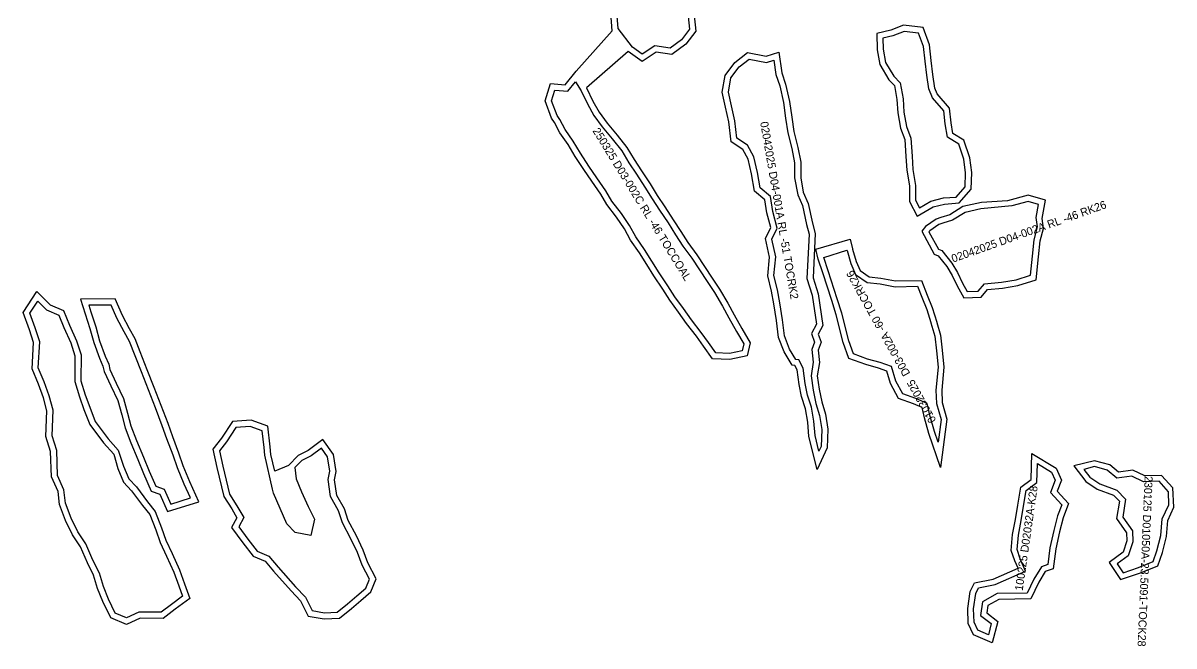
# Model space of a CAD drawing. Extents: x 550067 to 555612, y 63485 to 80416.
# Drawn here: x 551615 to 552370, y 78207 to 78616 of the extents above; entities that cross this region are included whole.
import ezdxf

# ---------------------------------------------------------------- set-up
doc = ezdxf.new("R2010")
doc.units = 0

msp = doc.modelspace()

# ---------------------------------------------------------------- linework, layer by layer
at = {"layer": 'GEOMETRY_LAYER_1', "color": 20}
for points in [[(551984.732, 78573.107, -34.095), (551988.965, 78564.411, -37.163), (551993.031, 78557.085, -37.253), (551998.229, 78549.975, -37.573), (552004.798, 78542.078, -38.058), (552011.134, 78533.93, -38.517), (552015.984, 78526.017, -38.969), (552020.845, 78518.517, -39.624), (552026.492, 78510.079, -40.419), (552031.204, 78502.377, -40.929), (552036.039, 78495.074, -41.336), (552041.683, 78486.506, -41.788), (552046.584, 78478.701, -41.636), (552051.327, 78471.451, -41.379), (552057.117, 78463.45, -41.643), (552062.123, 78455.769, -41.287), (552067.245, 78448.184, -41.451), (552072.054, 78440.833, -41.577), (552077.445, 78431.771, -42.074), (552081.565, 78424.15, -41.997), (552086.724, 78415.181, -42.313), (552092.224, 78405.614, -43.152), (552090.083, 78397.179, -42.71), (552078.844, 78394.689, -42.067), (552067.328, 78395.262, -41.472), (552061.581, 78403.586, -41.521), (552056.815, 78410.154, -42.03), (552050.409, 78418.372, -41.978), (552045.199, 78425.882, -41.479), (552039.453, 78433.719, -41.649), (552034.815, 78440.84, -41.633), (552028.999, 78449.58, -41.835), (552024.294, 78457.115, -41.719), (552019.458, 78464.715, -41.399), (552013.609, 78473.17, -41.435), (552009.618, 78480.573, -39.18), (552004.457, 78488.215, -38.824), (551998.161, 78496.555, -40.187), (551994.048, 78503.375, -39.696), (551988.297, 78511.757, -39.095), (551982.983, 78519.48, -38.54), (551977.401, 78528.058, -38.502), (551972.72, 78535.845, -37.927), (551967.308, 78543.549, -37.488), (551963.749, 78550.28, -37.347), (551961.893, 78553.12, -37.244), (551957.578, 78564.529, -36.615), (551961.223, 78575.865, -36.685), (551970.691, 78575.076, -36.669), (551977.876, 78584.001, -33.177), (552001.595, 78610.446, -39.99), (552000.637, 78622.211, -40.518)], [(552055.342, 78620.563, -41.606), (552056.501, 78610.322, -42.037), (552049.826, 78601.684, -41.92), (552040.645, 78594.875, -41.839), (552030.528, 78596.401, -41.695), (552021.251, 78590.458, -40.848), (552012.136, 78596.866, -40.113), (551984.732, 78573.107, -34.095)], [(552051.384, 78619.972, -41.606), (552052.344, 78611.484, -42.037), (552046.999, 78604.568, -41.92), (552039.598, 78599.078, -41.839), (552029.637, 78600.581, -41.695), (552021.355, 78595.275, -40.848), (552014.928, 78599.793, -40.113), (552005.485, 78611.958, -39.99), (552004.61, 78622.712, -40.518)], [(552038.296, 78484.378, -41.788), (552043.217, 78476.542, -41.636), (552048.032, 78469.182, -41.379), (552053.819, 78461.184, -41.643), (552058.79, 78453.558, -41.287), (552063.914, 78445.969, -41.451), (552068.66, 78438.714, -41.577), (552073.966, 78429.797, -42.074), (552078.072, 78422.202, -41.997), (552083.257, 78413.188, -42.313), (552087.948, 78405.027, -43.152), (552086.812, 78400.551, -42.71), (552078.505, 78398.711, -42.067), (552069.498, 78399.159, -41.472), (552064.846, 78405.897, -41.521), (552060.012, 78412.559, -42.03), (552053.632, 78420.743, -41.978), (552048.456, 78428.205, -41.479), (552042.744, 78435.995, -41.649), (552038.156, 78443.039, -41.633), (552032.362, 78451.748, -41.835), (552027.678, 78459.248, -41.719), (552022.792, 78466.926, -41.399), (552017.025, 78475.263, -41.435), (552013.045, 78482.647, -39.18), (552007.713, 78490.541, -38.824), (552001.479, 78498.799, -40.187), (551997.413, 78505.541, -39.696), (551991.594, 78514.022, -39.095), (551986.308, 78521.705, -38.54), (551980.793, 78530.18, -38.502), (551976.075, 78538.029, -37.927), (551970.726, 78545.641, -37.488), (551967.199, 78552.314, -37.347), (551965.48, 78554.943, -37.244), (551961.814, 78564.635, -36.615), (551964.058, 78571.615, -36.685), (551972.475, 78570.913, -36.669), (551977.477, 78577.126, -33.177), (551981.231, 78571.161, -34.095), (551985.416, 78562.564, -37.163), (551989.655, 78554.924, -37.253), (551995.074, 78547.514, -37.573), (552001.681, 78539.571, -38.058), (552007.84, 78531.651, -38.517), (552012.6, 78523.883, -38.969), (552017.505, 78516.317, -39.624), (552023.123, 78507.922, -40.419), (552027.829, 78500.228, -40.929), (552032.704, 78492.866, -41.336), (552038.296, 78484.378, -41.788)]]:
    msp.add_polyline3d(points, dxfattribs=at)
at = {"layer": 'GEOMETRY_LAYER_1', "color": 3}
for points in [[(552213.241, 78572.862, -43.603), (552212.02, 78581.828, -44.632), (552210.842, 78591.07, -45.38), (552209.796, 78601.206, -46.131), (552205.498, 78612.581, -46.431), (552192.659, 78614.182, -46.795), (552184.417, 78611.032, -46.91), (552175.156, 78608.677, -47.34), (552175.458, 78598.127, -46.952), (552177.067, 78588.35, -46.312), (552183.159, 78578.344, -45.124), (552186.83, 78574.562, -44.711), (552188.416, 78565.467, -44.223), (552188.889, 78556.614, -44.456), (552190.755, 78546.628, -44.543), (552193.583, 78539.094, -44.716), (552194.328, 78528.02, -44.185), (552194.849, 78518.983, -43.433), (552196.642, 78508.722, -42.886), (552196.614, 78498.422, -43), (552201.658, 78488.883, -43.095), (552212.187, 78494.918, -42.54), (552219.539, 78496.815, -42.01), (552229.135, 78497.521, -41.952), (552237.127, 78506.578, -42.091), (552237.448, 78517.558, -41.964), (552236.275, 78527.221, -42.131), (552232.322, 78538.703, -42.192), (552225.152, 78543.048, -42.586), (552224.063, 78550.053, -42.531), (552222.9, 78559.678, -42.437), (552214.751, 78569.04, -43.119), (552213.241, 78572.862, -43.603)], [(552209.278, 78572.322, -43.603), (552208.054, 78581.305, -44.632), (552206.868, 78590.612, -45.38), (552205.871, 78600.278, -46.131), (552202.609, 78608.91, -46.431), (552193.155, 78610.09, -46.795), (552185.628, 78607.213, -46.91), (552179.246, 78605.59, -47.34), (552179.449, 78598.51, -46.952), (552180.888, 78589.767, -46.312), (552186.342, 78580.808, -45.124), (552190.559, 78576.464, -44.711), (552192.398, 78565.919, -44.223), (552192.869, 78557.09, -44.456), (552194.623, 78547.706, -44.543), (552197.535, 78539.95, -44.716), (552198.32, 78528.27, -44.185), (552198.829, 78519.444, -43.433), (552200.643, 78509.064, -42.886), (552200.617, 78499.409, -43), (552203.26, 78494.411, -43.095), (552210.666, 78498.656, -42.54), (552218.887, 78500.778, -42.01), (552227.215, 78501.391, -41.952), (552233.171, 78508.14, -42.091), (552233.441, 78517.375, -41.964), (552232.355, 78526.319, -42.131), (552229.011, 78536.032, -42.192), (552221.486, 78540.592, -42.586), (552220.1, 78549.506, -42.531), (552219.076, 78557.979, -42.437), (552211.734, 78566.414, -43.119), (552209.278, 78572.322, -43.603)], [(552126.969, 78504.495, -50.539), (552130.271, 78497.099, -51.1), (552133.032, 78484.234, -50.687), (552134.771, 78477.535, -51.054), (552133.42, 78448.448, -47.868), (552136.793, 78437.844, -47.47), (552139.68, 78417.131, -45.643), (552136.689, 78411.46, -45.716), (552138.647, 78406.138, -45.16), (552136.72, 78400.895, -44.549), (552137.56, 78392.865, -43.26), (552136.081, 78383.949, -41.493), (552137.474, 78375.276, -40.102), (552139.108, 78366.903, -39.577), (552141.525, 78358.824, -39.46), (552143.111, 78349.03, -39.541), (552142.635, 78336.68, -39.224), (552136.122, 78322.454, -39.25), (552130.699, 78344.216, -39.692), (552129.844, 78353.675, -39.519), (552128.383, 78362.413, -39.519), (552125.798, 78370.369, -39.906), (552124.221, 78378.411, -40.6), (552122.954, 78387.887, -42.277), (552121.476, 78390.898, -43.615), (552119.559, 78391.124, -44.152), (552114.37, 78399.687, -45.168), (552110.63, 78409.288, -45.807), (552109.408, 78420.307, -46.438), (552107.718, 78431.291, -47.191), (552106.056, 78439.607, -47.552), (552103.648, 78449.653, -47.646), (552104.867, 78461.826, -48.05), (552102.177, 78474.223, -49.316), (552105.613, 78481.317, -50.502), (552103.098, 78491.084, -50.505), (552101.658, 78499.615, -50.171), (552095.035, 78505.325, -50.007), (552093.055, 78516.607, -50.082), (552090.807, 78526.269, -50.162), (552087.244, 78532.704, -50.107), (552079.566, 78537.734, -50.094), (552078.152, 78550.767, -49.691), (552075.917, 78560.378, -49.445), (552073.791, 78570.127, -48.828), (552075.619, 78581.199, -47.753), (552082.117, 78589.811, -46.774), (552090.459, 78596.215, -46.301), (552102.653, 78593.88, -47.007), (552110.845, 78596.4, -46.864), (552112.897, 78582.866, -47.493), (552115.384, 78575.479, -47.971), (552117.895, 78564.16, -48.219), (552119.345, 78553.804, -48.761), (552120.764, 78544.398, -49.117), (552123.291, 78534.022, -49.846), (552125.255, 78524.218, -50.433), (552125.291, 78513.947, -50.171), (552126.969, 78504.495, -50.539)], [(552123.317, 78502.864, -50.539), (552126.448, 78495.851, -51.1), (552129.138, 78483.312, -50.687), (552130.747, 78477.115, -51.054), (552129.391, 78447.918, -47.868), (552132.878, 78436.956, -47.47), (552135.54, 78417.856, -45.643), (552132.32, 78411.75, -45.716), (552134.385, 78406.137, -45.16), (552132.645, 78401.403, -44.549), (552133.525, 78392.986, -43.26), (552132.028, 78383.96, -41.493), (552133.535, 78374.575, -40.102), (552135.219, 78365.944, -39.577), (552137.618, 78357.927, -39.46), (552139.098, 78348.785, -39.541), (552138.668, 78337.626, -39.224), (552137.241, 78334.508, -39.25), (552134.655, 78344.884, -39.692), (552133.814, 78354.185, -39.519), (552132.279, 78363.366, -39.519), (552129.676, 78371.376, -39.906), (552128.17, 78379.061, -40.6), (552126.833, 78389.064, -42.277), (552124.107, 78394.616, -43.615), (552121.967, 78394.868, -44.152), (552117.971, 78401.463, -45.168), (552114.548, 78410.251, -45.807), (552113.374, 78420.833, -46.438), (552111.657, 78431.987, -47.191), (552109.963, 78440.466, -47.552), (552107.695, 78449.927, -47.646), (552108.91, 78462.056, -48.05), (552106.378, 78473.722, -49.316), (552109.852, 78480.893, -50.502), (552107.014, 78491.917, -50.505), (552105.362, 78501.702, -50.171), (552098.728, 78507.422, -50.007), (552096.975, 78517.406, -50.082), (552094.576, 78527.718, -50.162), (552090.264, 78535.508, -50.107), (552083.338, 78540.045, -50.094), (552082.102, 78551.438, -49.691), (552079.819, 78561.258, -49.445), (552077.862, 78570.231, -48.828), (552079.405, 78579.575, -47.753), (552084.983, 78586.968, -46.774), (552091.47, 78591.948, -46.301), (552102.878, 78589.763, -47.007), (552107.586, 78591.213, -46.864), (552108.995, 78581.921, -47.493), (552111.525, 78574.405, -47.971), (552113.956, 78563.449, -48.219), (552115.386, 78553.228, -48.761), (552116.835, 78543.625, -49.117), (552119.386, 78533.155, -49.846), (552121.257, 78523.815, -50.433), (552121.291, 78513.932, -50.171), (552123.317, 78502.864, -50.539)], [(551692.013, 78399.88, 35.022), (551688.614, 78408.255, 37.742), (551685.08, 78414.832, 37.84), (551680.344, 78423.671, 38.56), (551675.51, 78434.509, 39.385), (551652.791, 78434.376, 39.94), (551655.876, 78424.747, 39.498), (551658.961, 78415.119, 39.057), (551661.486, 78405.863, 37.975), (551665.377, 78395.566, 36.483), (551667.53, 78390.463, 36.007), (551668.281, 78386.986, 35.544), (551672.636, 78377.534, 34.704), (551677.323, 78367.791, 33.804), (551679.853, 78358.5, 32.818), (551682.144, 78349.884, 31.104), (551685.921, 78340.097, 31.209), (551690.366, 78329.032, 31.028), (551694.241, 78319.872, 30.672), (551699.263, 78308.41, 30.593), (551704.813, 78306.466, 30.157), (551709.811, 78295.001, 30.21), (551730.352, 78301.371, 29.085), (551724.562, 78314.507, 29.383), (551720.213, 78325.025, 29.754), (551717.426, 78333.368, 30.07), (551713.302, 78344.065, 30.976), (551710.244, 78352.705, 31.218), (551705.687, 78364.499, 32.169), (551701.129, 78376.292, 33.12), (551696.571, 78388.086, 34.071), (551692.013, 78399.88, 35.022)], [(551684.989, 78406.55, 37.742), (551681.556, 78412.941, 37.84), (551676.75, 78421.909, 38.56), (551672.921, 78430.495, 39.385), (551658.263, 78430.408, 39.94), (551659.686, 78425.967, 39.498), (551662.797, 78416.257, 39.057), (551665.295, 78407.099, 37.975), (551669.092, 78397.05, 36.483), (551671.36, 78391.674, 36.007), (551672.098, 78388.26, 35.544), (551676.255, 78379.238, 34.704), (551681.087, 78369.195, 33.804), (551683.715, 78359.54, 32.818), (551685.954, 78351.122, 31.104), (551689.643, 78341.563, 31.209), (551694.064, 78330.557, 31.028), (551697.914, 78321.453, 30.672), (551702.229, 78311.609, 30.593), (551707.783, 78309.663, 30.157), (551712.046, 78299.883, 30.21), (551724.882, 78303.863, 29.085), (551720.883, 78312.936, 29.383), (551716.463, 78323.626, 29.754), (551713.661, 78332.014, 30.07), (551709.55, 78342.677, 30.976), (551706.493, 78351.317, 31.218), (551701.955, 78363.056, 32.169), (551697.398, 78374.85, 33.12), (551692.84, 78386.644, 34.071), (551684.989, 78406.55, 37.742)], [(551780.215, 78321.469, 22.732), (551778.979, 78326.98, 22.945), (551777.744, 78332.491, 23.157), (551777.329, 78337.436, 23.142), (551775.723, 78350.967, 21.842), (551764.743, 78354.874, 21.514), (551752.457, 78354.021, 22.073), (551745.351, 78343.097, 23.23), (551739.63, 78335.845, 23.96), (551742.276, 78323.907, 24.779), (551746.804, 78304.746, 24.997), (551752.038, 78296.671, 24.006), (551755.328, 78290.91, 22.982), (551751.859, 78284.541, 22.852), (551759.388, 78274.516, 21.242), (551766.167, 78265.715, 20.119), (551773.969, 78262.432, 19.036), (551779.36, 78255.826, 17.874), (551790.937, 78242.873, 15.801), (551797.135, 78236.368, 15.707), (551802.097, 78226.302, 15.529), (551812.605, 78224.539, 15.631), (551822.697, 78224.94, 15.331), (551830.556, 78231.32, 15.078), (551836.614, 78236.567, 14.49), (551843.371, 78242.332, 14.383), (551846.801, 78250.895, 14.804), (551841.209, 78261.302, 15.149), (551838.169, 78269.634, 14.807), (551833.845, 78278.921, 14.651), (551828.418, 78289.034, 14.546), (551825.9, 78296.72, 14.114), (551820.871, 78305.485, 14.075), (551819.443, 78315.781, 13.351), (551820.509, 78321.294, 12.981), (551818.753, 78332.471, 12.722), (551811.739, 78342.143, 12.923), (551802.118, 78334.942, 13.632), (551795.56, 78331.843, 14.613), (551789.227, 78325.143, 15.186), (551780.215, 78321.469, 22.732)], [(551816.909, 78304.935, 14.075), (551815.389, 78315.889, 13.351), (551816.449, 78321.366, 12.981), (551814.951, 78330.901, 12.722), (551810.885, 78336.508, 12.923), (551804.192, 78331.498, 13.632), (551797.949, 78328.549, 14.613), (551793.434, 78323.77, 15.186), (551794.376, 78316.352, 14.611), (551797.696, 78307.793, 14.445), (551802.079, 78298.358, 14.675), (551806.301, 78290.058, 14.981), (551803.943, 78279.156, 16.586), (551793.701, 78281.218, 19.046), (551788.112, 78286.925, 19.877), (551779.396, 78306.952, 22.084), (551778.788, 78309.554, 22.307), (551773.781, 78331.883, 23.157), (551773.349, 78337.033, 23.142), (551772.044, 78348.03, 21.842), (551764.188, 78350.826, 21.514), (551754.723, 78350.169, 22.073), (551748.605, 78340.762, 23.23), (551743.946, 78334.858, 23.96), (551746.175, 78324.8, 24.779), (551750.537, 78306.34, 24.997), (551755.455, 78298.752, 24.006), (551759.908, 78290.956, 22.982), (551756.602, 78284.886, 22.852), (551762.572, 78276.937, 21.242), (551768.692, 78268.992, 20.119), (551776.438, 78265.734, 19.036), (551782.403, 78258.425, 17.874), (551793.876, 78245.586, 15.801), (551800.453, 78238.684, 15.707), (551804.779, 78229.909, 15.529), (551812.86, 78228.551, 15.631), (551821.209, 78228.884, 15.331), (551827.985, 78234.385, 15.078), (551834.006, 78239.6, 14.49), (551840.025, 78244.734, 14.383), (551842.393, 78250.647, 14.804), (551837.55, 78259.662, 15.149), (551834.471, 78268.101, 14.807), (551830.267, 78277.13, 14.651), (551824.726, 78287.453, 14.546), (551822.099, 78295.475, 14.114), (551816.909, 78304.935, 14.075)]]:
    msp.add_polyline3d(points, dxfattribs=at)
at = {"layer": 'GEOMETRY_LAYER_1', "color": 1}
for points in [[(552283.737, 78487.361, -41.267), (552285.779, 78499.348, -41.209), (552274.531, 78502.543, -41.271), (552260.892, 78498.967, -41.457), (552243.861, 78497.748, -41.502), (552231.549, 78495.088, -40.564), (552223.151, 78489.822, -40.549), (552217.196, 78487.985, -39.53), (552214.073, 78486.896, -39.91), (552207.136, 78482.131, -39.334), (552204.66, 78478.956, -39.713), (552212.736, 78463.904, -40.091), (552215.336, 78462.882, -40.08), (552221.185, 78455.765, -40.813), (552224.578, 78449.915, -40.927), (552227.831, 78443.136, -40.873), (552232.18, 78435.3, -41.02), (552243.568, 78435.672, -40.936), (552247.883, 78440.688, -40.918), (552257.57, 78441.648, -40.938), (552267.618, 78443.239, -40.959), (552279.78, 78447.002, -40.59), (552281.347, 78462.24, -40.76), (552282.351, 78472.572, -40.914), (552284.563, 78480.692, -41.196), (552283.737, 78487.361, -41.267)], [(552279.794, 78488.033, -41.267), (552281.233, 78496.481, -41.209), (552274.489, 78498.396, -41.271), (552263.678, 78495.562, -41.457), (552243.53, 78493.585, -41.502), (552233.08, 78491.327, -40.564), (552224.832, 78486.154, -40.549), (552218.444, 78484.184, -39.53), (552215.896, 78483.296, -39.91), (552209.911, 78479.183, -39.334), (552209.417, 78478.55, -39.713), (552215.566, 78467.09, -40.091), (552217.767, 78466.224, -40.08), (552224.482, 78458.053, -40.813), (552228.116, 78451.787, -40.927), (552231.385, 78444.974, -40.873), (552234.492, 78439.377, -41.02), (552241.681, 78439.612, -40.936), (552245.895, 78444.511, -40.918), (552257.059, 78445.617, -40.938), (552266.709, 78447.145, -40.959), (552276.071, 78450.041, -40.59), (552277.367, 78462.638, -40.76), (552278.402, 78473.296, -40.914), (552280.703, 78481.744, -41.196), (552279.794, 78488.033, -41.267)], [(551681.099, 78324.746, 34.462), (551684.545, 78316.348, 34.189), (551689.459, 78311.176, 33.509), (551696.718, 78301.293, 33.107), (551701.768, 78295.09, 32.352), (551706.043, 78284.263, 31.562), (551708.722, 78276.077, 31.098), (551712.966, 78267.401, 30.284), (551717.763, 78256.603, 29.671), (551721.067, 78247.589, 29.058), (551724.491, 78237.957, 28.993), (551714.908, 78230.825, 28.955), (551706.999, 78224.854, 29.022), (551692.03, 78225.011, 28.871), (551683.062, 78220.726, 28.843), (551672.672, 78225.284, 29.556), (551667.435, 78235.851, 30.073), (551664.032, 78244.551, 30.446), (551661.453, 78253.118, 30.993), (551657.391, 78261.369, 32.398), (551652.834, 78271.793, 33.433), (551647.573, 78279.75, 34.656), (551642.927, 78289.084, 34.81), (551639.08, 78299.55, 34.908), (551638.08, 78308.168, 34.685), (551633.777, 78317.69, 35.31), (551633.234, 78334.372, 36.182), (551630.17, 78344.233, 36.704), (551630.849, 78361.027, 37.584), (551628.519, 78369.635, 38.046), (551625.181, 78378.609, 38.668), (551621.061, 78388.683, 39.173), (551622.069, 78405.891, 40.769), (551619.343, 78414.295, 41.608), (551615.122, 78425.551, 42.303), (551624.079, 78439.396, 42.21), (551632.865, 78430.642, 41.893), (551641.686, 78426.866, 40.896), (551645.557, 78417.293, 40.43), (551650.156, 78407.073, 40.031), (551653.226, 78397.722, 39.179), (551653.047, 78380.818, 38.059), (551655.902, 78371.623, 37.802), (551658.87, 78363.383, 37.086), (551662.432, 78353.966, 36.325), (551671.082, 78342.675, 35.542), (551677.599, 78335.293, 34.87), (551681.099, 78324.746, 34.462)], [(551677.398, 78323.226, 34.462), (551681.129, 78314.136, 34.189), (551686.385, 78308.605, 33.509), (551693.553, 78298.844, 33.107), (551698.275, 78293.045, 32.352), (551702.279, 78282.906, 31.562), (551705.007, 78274.568, 31.098), (551709.34, 78265.71, 30.284), (551714.053, 78255.101, 29.671), (551717.304, 78246.231, 29.058), (551719.732, 78239.401, 28.993), (551712.509, 78234.025, 28.955), (551705.678, 78228.868, 29.022), (551691.144, 78229.021, 28.871), (551682.991, 78225.126, 28.843), (551675.611, 78228.363, 29.556), (551671.097, 78237.471, 30.073), (551667.816, 78245.858, 30.446), (551665.188, 78254.589, 30.993), (551661.019, 78263.054, 32.398), (551656.361, 78273.712, 33.433), (551651.045, 78281.752, 34.656), (551646.606, 78290.67, 34.81), (551642.998, 78300.483, 34.908), (551641.981, 78309.247, 34.685), (551637.749, 78318.614, 35.31), (551637.214, 78335.043, 36.182), (551634.195, 78344.76, 36.704), (551634.871, 78361.479, 37.584), (551632.333, 78370.857, 38.046), (551628.908, 78380.063, 38.668), (551625.107, 78389.356, 39.173), (551626.106, 78406.41, 40.769), (551623.12, 78415.615, 41.608), (551619.574, 78425.07, 42.303), (551624.755, 78433.077, 42.21), (551630.586, 78427.266, 41.893), (551638.596, 78423.838, 40.896), (551641.877, 78415.721, 40.43), (551646.422, 78405.625, 40.031), (551649.219, 78397.103, 39.179), (551649.041, 78380.232, 38.059), (551652.108, 78370.351, 37.802), (551655.117, 78361.997, 37.086), (551658.899, 78352, 36.325), (551667.991, 78340.133, 35.542), (551674.6, 78332.645, 34.87), (551677.398, 78323.226, 34.462)]]:
    msp.add_polyline3d(points, dxfattribs=at)
at = {"layer": 'GEOMETRY_LAYER_1', "color": 234}
for points in [[(552157.786, 78473.655, -46.528), (552159.303, 78467.383, -46.863), (552159.34, 78467.241, -46.817), (552161.733, 78459.012, -47.156), (552164.257, 78453.094, -47.828), (552170.217, 78449.031, -48.222), (552177.893, 78448.2, -49.023), (552187.498, 78446.35, -50.356), (552204.458, 78446.701, -51.132), (552208.328, 78437.089, -51.487), (552211.562, 78428.912, -51.74), (552214.616, 78419.259, -52.347), (552214.565, 78419.012, -52.326), (552217.064, 78410.737, -53.171), (552218.136, 78400.894, -53.919), (552219.223, 78389.803, -54.232), (552217.803, 78374.563, -54.532), (552218.063, 78366.487, -54.798), (552221.184, 78355.684, -54.459), (552217.041, 78323.878, -54.53), (552209.425, 78346.279, -54.537), (552206.542, 78356.374, -54.199), (552204.91, 78363.232, -54.365), (552199.333, 78365.666, -54.512), (552189.495, 78369.255, -54.537), (552184.246, 78379.027, -54.241), (552181.788, 78387.192, -53.508), (552176.245, 78389.091, -53.68), (552167.951, 78391.415, -53.482), (552156.894, 78395.411, -53.134), (552153.105, 78405.886, -51.941), (552148.479, 78424.042, -50.255), (552145.59, 78433.432, -49.324), (552139.777, 78451.734, -47.879), (552136.674, 78460.683, -47.061), (552135.269, 78467.288, -46.753), (552157.786, 78473.655, -46.528)], [(552155.619, 78466.448, -46.863), (552155.679, 78466.223, -46.817), (552158.148, 78457.732, -47.156), (552161.198, 78450.581, -47.828), (552168.862, 78445.355, -48.222), (552177.329, 78444.439, -49.023), (552187.174, 78442.544, -50.356), (552201.913, 78442.847, -51.132), (552204.799, 78435.68, -51.487), (552207.979, 78427.638, -51.74), (552210.694, 78419.058, -52.347), (552210.649, 78418.839, -52.326), (552213.324, 78409.975, -53.171), (552214.356, 78400.504, -53.919), (552215.406, 78389.795, -54.232), (552213.997, 78374.678, -54.532), (552214.28, 78365.889, -54.798), (552217.314, 78355.39, -54.459), (552215.382, 78340.562, -54.53), (552213.053, 78347.414, -54.537), (552210.219, 78357.336, -54.199), (552208.168, 78365.957, -54.365), (552200.746, 78369.195, -54.512), (552192.157, 78372.328, -54.537), (552187.775, 78380.488, -54.241), (552184.864, 78390.156, -53.508), (552177.374, 78392.72, -53.68), (552169.111, 78395.036, -53.482), (552159.861, 78398.38, -53.134), (552156.741, 78407.005, -51.941), (552152.139, 78425.07, -50.255), (552149.217, 78434.566, -49.324), (552143.384, 78452.932, -47.879), (552140.341, 78461.706, -47.061), (552155.619, 78466.448, -46.863)]]:
    msp.add_polyline3d(points, dxfattribs=at)
at = {"layer": 'GEOMETRY_LAYER_1', "color": 5}
for points in [[(552269.618, 78310.921, -26.367), (552276.435, 78315.961, -26.4), (552276.96, 78333.079, -26.046), (552292.894, 78323.511, -25.529), (552296.247, 78315.612, -25.66), (552293.458, 78308.236, -25.659), (552300.93, 78300.196, -25.624), (552297.449, 78290.932, -26.407), (552295.052, 78281.712, -26.691), (552292.533, 78270.413, -26.642), (552290.885, 78257.418, -26.22), (552285.724, 78255.541, -26.122), (552281.489, 78248.713, -23.97), (552276.237, 78237.59, -22.801), (552255.143, 78237.324, -21.957), (552247.954, 78233.298, -21.966), (552247.257, 78228.424, -21.825), (552254.638, 78222.897, -21.997), (552250.916, 78208.786, -22.017), (552238.572, 78214.133, -21.907), (552235.183, 78221.555, -21.519), (552234.856, 78231.338, -21.739), (552236.482, 78242.4, -21.799), (552239.334, 78248.135, -21.654), (552251.61, 78250.619, -22.239), (552267.816, 78257.806, -24.851), (552265.792, 78262.648, -26.355), (552263.373, 78269.475, -26.575), (552264.268, 78279.888, -27.001), (552266.204, 78289.801, -26.999), (552267.665, 78299.138, -26.88), (552269.618, 78310.921, -26.367)], [(552273.115, 78308.78, -26.367), (552280.177, 78314.002, -26.4), (552280.56, 78326.485, -26.046), (552289.879, 78320.889, -25.529), (552292.154, 78315.53, -25.66), (552289.07, 78307.376, -25.659), (552296.546, 78299.332, -25.624), (552293.821, 78292.082, -26.407), (552291.358, 78282.603, -26.691), (552288.786, 78271.067, -26.642), (552287.407, 78260.196, -26.22), (552283.188, 78258.662, -26.122), (552278.145, 78250.531, -23.97), (552273.814, 78241.359, -22.801), (552254.129, 78241.111, -21.957), (552244.458, 78235.695, -21.966), (552243.177, 78226.731, -21.825), (552250.31, 78221.39, -21.997), (552248.369, 78214.03, -22.017), (552241.422, 78217.039, -21.907), (552238.955, 78222.442, -21.519), (552238.665, 78231.123, -21.739), (552240.154, 78241.25, -21.799), (552241.909, 78244.779, -21.654), (552252.77, 78246.976, -22.239), (552272.756, 78255.841, -24.851), (552269.339, 78264.016, -26.355), (552267.229, 78269.969, -26.575), (552268.037, 78279.36, -27.001), (552269.948, 78289.142, -26.999), (552271.417, 78298.534, -26.88), (552273.115, 78308.78, -26.367)], [(552369.298, 78310.421, -15.985), (552362.038, 78318.631, -15.713), (552350.933, 78318.392, -16.481), (552343.207, 78322.183, -16.116), (552333.691, 78320.828, -17.069), (552328.112, 78325.557, -16.965), (552317.996, 78328.353, -17.462), (552304.486, 78324.884, -17.539), (552312.246, 78314.635, -17.671), (552319.652, 78309.637, -18.119), (552330.518, 78305.668, -17.948), (552334.312, 78301.714, -17.837), (552332.49, 78290.319, -18.272), (552339.079, 78281.082, -17.762), (552339.309, 78275.708, -16.698), (552336.863, 78268.328, -16.03), (552327.672, 78261.487, -16.2), (552335.138, 78250.26, -16.003), (552348.207, 78254.665, -15.502), (552359.572, 78259.24, -15.119), (552362.586, 78268.163, -15.567), (552365.252, 78278.654, -16.576), (552366.016, 78289.177, -17.106), (552370.129, 78297.751, -16.468), (552369.298, 78310.421, -15.985)], [(552366.452, 78307.903, -15.985), (552360.358, 78314.794, -15.713), (552350.09, 78314.573, -16.481), (552342.584, 78318.257, -16.116), (552332.537, 78316.825, -17.069), (552326.293, 78322.118, -16.965), (552317.96, 78324.421, -17.462), (552310.963, 78322.624, -17.539), (552314.895, 78317.431, -17.671), (552321.393, 78313.048, -18.119), (552332.65, 78308.934, -17.948), (552338.362, 78302.98, -17.837), (552336.488, 78291.258, -18.272), (552342.827, 78282.371, -17.762), (552343.136, 78275.174, -16.698), (552340.093, 78265.995, -16.03), (552332.832, 78260.591, -16.2), (552336.688, 78254.793, -16.003), (552346.889, 78258.231, -15.502), (552356.532, 78262.112, -15.119), (552358.939, 78269.24, -15.567), (552361.486, 78279.264, -16.576), (552362.278, 78290.172, -17.106), (552366.703, 78299.394, -16.468), (552366.452, 78307.903, -15.985)]]:
    msp.add_polyline3d(points, dxfattribs=at)

# ---------------------------------------------------------------- texts
at = {"layer": 'GEOMETRY_LAYER_1', "color": 7}
for s, height, rotation, p in [('^J', 5.2493, 287.4, (552195.266, 78551.816, -46.91)), ('250325 D03-002C RL -46 TOCCOAL ', 5.24933, 301.6, (551988.506, 78544.873, -36.669)), ('02042025 D04-001A RL -51 TOCRK2', 5.24933, 279.8, (552098.623, 78550.457, -46.301)), ('^J', 5.2493, 287.4, (552174.917, 78545.456, -46.91)), ('^J', 5.2493, 287.4, (552181.7, 78547.576, -46.91)), ('^J', 5.2493, 287.4, (552188.483, 78549.696, -46.91)), ('^J', 5.2493, 287.4, (552168.134, 78543.336, -46.91)), ('02042025 D04-002A RL -46 RK26', 5.24933, 19.6, (552225.232, 78458.315, -40.813)), ('^J', 5.2493, 301.6, (552013.203, 78477.239, -36.669)), ('^J', 5.2493, 301.6, (552019.254, 78480.965, -36.669)), ('^J', 5.2493, 301.6, (552001.1, 78469.787, -36.669)), ('^J', 5.2493, 301.6, (552007.151, 78473.512, -36.669)), ('^J', 5.2493, 301.6, (551995.049, 78466.061, -36.669)), ('01032025  D03-002A -60 TOCRK26', 5.24933, 119, (552214.319, 78354.875, -54.365)), ('230125 D01050A-23.5091-TOCK28', 5.24933, 267.6, (552350.933, 78318.392, -16.481)), ('100225 D02032A-K28', 5.24933, 81.8, (552270.865, 78242.736, -24.851)), ('^J', 5.2493, 302.3, (551785.164, 78288.363, 22.073)), ('^J', 5.2493, 302.3, (551779.159, 78284.563, 22.073))]:
    msp.add_text(s, height=height, rotation=rotation, dxfattribs=at).set_placement(p)

doc.saveas('drawing.dxf')
